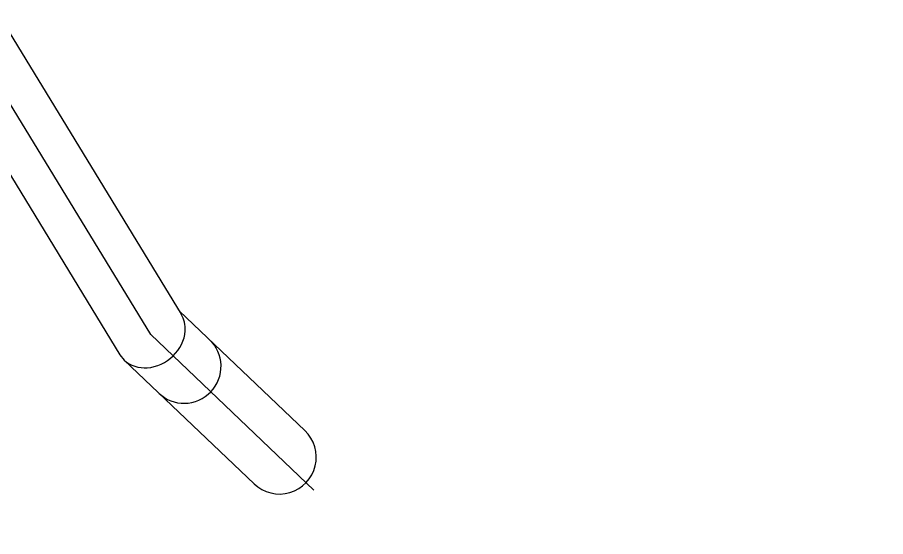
# Model space of a CAD drawing. Header units: millimetres. Extents: x 1145859089 to 1147511753, y -1047484727 to -1047247487.
# Drawn here: x 1146331046 to 1146331446.4, y -1047437258.9 to -1047437019.3 of the extents above; entities that cross this region are included whole.
import ezdxf
from ezdxf.xclip import XClip

# ---------------------------------------------------------------- set-up
doc = ezdxf.new("R2010")
doc.units = ezdxf.units.MM
doc.header["$LTSCALE"] = 100
doc.header["$MEASUREMENT"] = 0
doc.header["$XCLIPFRAME"] = 2
doc.linetypes.add('CENTERX2', pattern=[4, 2.5, -0.5, 0.5, -0.5])
doc.linetypes.add('단지배치도$0$CENTER', pattern=[31, 30, -0.5, 0, -0.5])
doc.layers.get('0').update_dxf_attribs({"linetype": 'CONTINUOUS'})
for name, color, linetype in [('L-지중매입', 3, 'CENTERX2'), ('XREF', 135, 'CONTINUOUS'), ('단지배치도$0$W240910', 135, 'CONTINUOUS')]:
    doc.layers.add(name, color=color, linetype=linetype)

# ---------------------------------------------------------------- blocks, each defined once
blk = doc.blocks.new('단지배치도$0$zw$9902')
at = {"layer": '단지배치도$0$W240910', "linetype": 'ByBlock', "ltscale": 20}
for p, q in [((62448.03, -65786.9), (62259.66, -65477.88)), ((62230.64, -65495.59), (62419.7, -65805.75)), ((62504.97, -65840.63), (62447.21, -65785.55)), ((62419.7, -65805.75), (62421.64, -65808.16)), ((62481.51, -65865.24), (62421.64, -65808.16))]:
    blk.add_line(p, q, dxfattribs=at)
at = {"layer": '단지배치도$0$W240910', "linetype": '단지배치도$0$CENTER'}
for p, q in [((62433.86, -65796.31), (62245.14, -65486.72)), ((62509.16, -65868.12), (62433.86, -65796.31))]:
    blk.add_line(p, q, dxfattribs=at)
at = {"layer": '단지배치도$0$W240910'}
for radius in [11431.38, 11931.38]:
    blk.add_arc((57394.29, -57699.4), radius, 251.62775, 321.418131, dxfattribs=at)
at = {"layer": '단지배치도$0$W240910', "linetype": 'ByBlock', "ltscale": 20}
blk.add_arc((62493.24, -65852.93), 17, 226.3647, 46.3647, dxfattribs=at)
for points, start_tangent, end_tangent in [([(62444.18, -65806.16), (62449.81, -65794.68), (62447.98, -65786.93)], (0.718057, 0.695984), (-0.503213, 0.864162)), ([(62461.58, -65822.75), (62466.32, -65810.43), (62461.2, -65798.89)], (0.690066, 0.723747), (-0.723747, 0.690066)), ([(62421.64, -65808.16), (62432.29, -65811.67)], (0.717719, -0.696333), (0.997961, 0.063833)), ([(62432.29, -65811.67), (62444.18, -65806.16)], (0.997961, 0.063833), (0.718057, 0.695984)), ([(62437.73, -65823.5), (62449.51, -65828.07), (62461.58, -65822.75)], (0.723747, -0.690066), (0.690066, 0.723747))]:
    blk.add_spline(points, degree=3, dxfattribs=dict(at, start_tangent=start_tangent, end_tangent=end_tangent))
blk = doc.blocks.new('단지배치도')
blk.add_blockref('단지배치도$0$zw$9902', (141034.19, 142437.16))

msp = doc.modelspace()

# ---------------------------------------------------------------- linework, layer by layer
at = {"layer": 'L-지중매입', "ltscale": 2}
msp.add_arc((1146292364.149594, -1047402174.186541, 0), 45716.750817, 303.4822833292, 333.0437788935, dxfattribs=at)

# ---------------------------------------------------------------- block references
at = {"layer": 'XREF'}
ref = msp.add_blockref('단지배치도', (1146127639.433662, -1047513806.462535), dxfattribs=at)
XClip(ref).set_block_clipping_path([(72982.4064819524, 34919.7593965302), (360382.4067475507, 255319.7593436702)])

doc.saveas('drawing.dxf')
